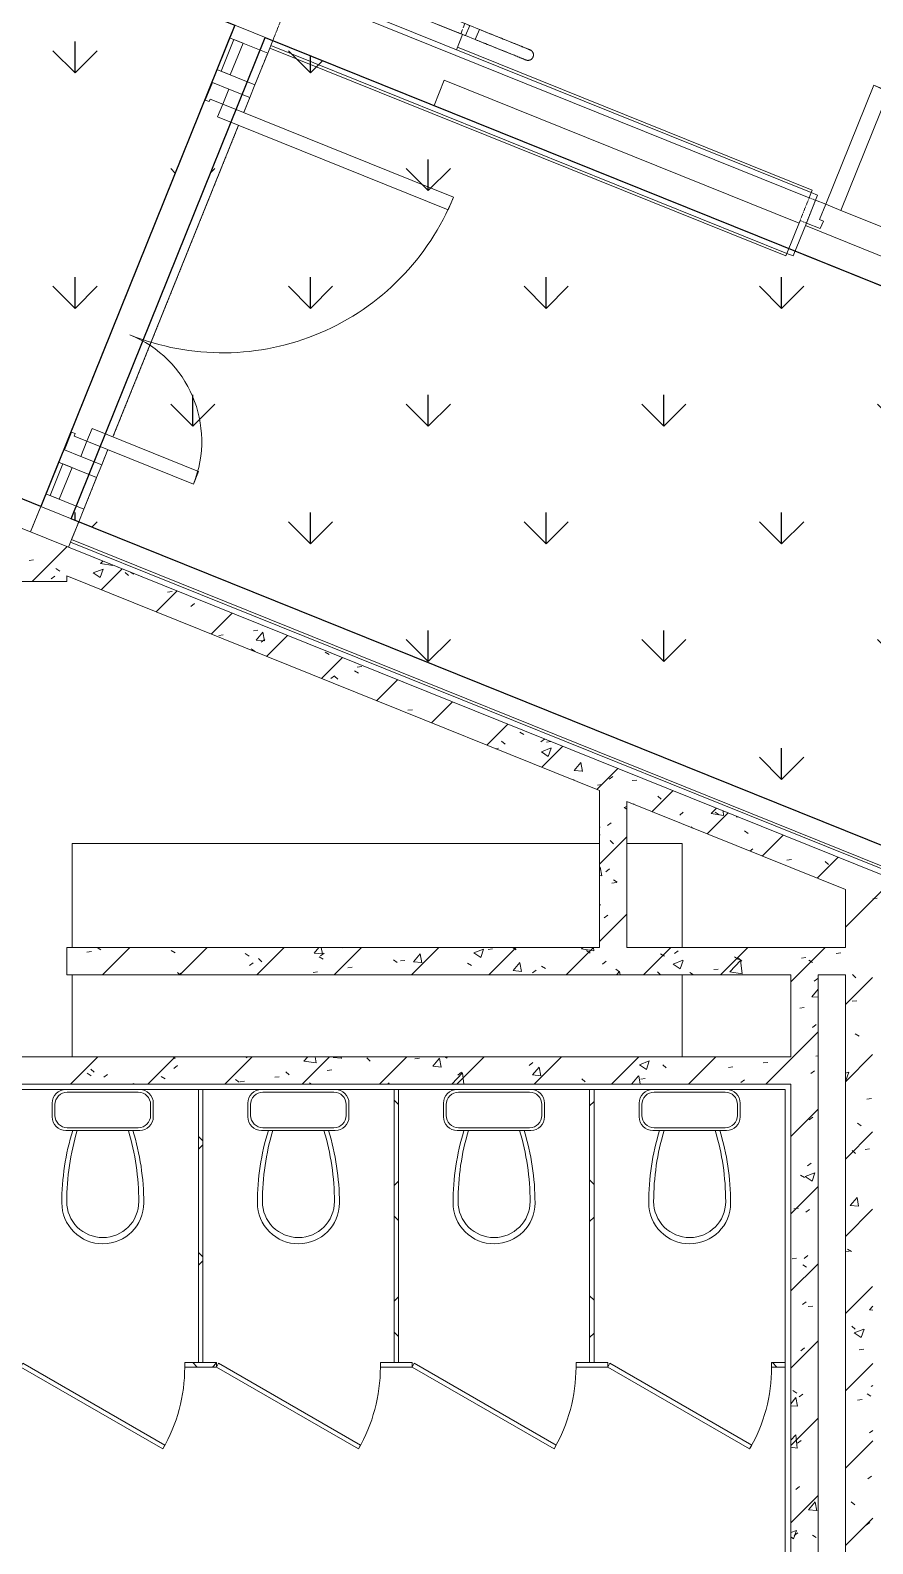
# Model space of a CAD drawing. Header units: millimetres. Extents: x -584918 to 2941280, y 3000189 to 4229862.
# Drawn here: x -423689 to -420606, y 3852427 to 3857967 of the extents above; entities that cross this region are included whole.
import ezdxf

# ---------------------------------------------------------------- set-up
doc = ezdxf.new("R2010")
doc.units = ezdxf.units.MM
doc.linetypes.add('ASVP_Невидимые', pattern=[5, 3, -2])
doc.linetypes.add('ASVP_Штриховая_ш3 п1_5', pattern=[4.5, 3, -1.5])
for name, color, linetype, lineweight in [('Витраж', 7, 'Continuous', 0), ('Двери', 7, 'Continuous', 0), ('Лестницы', 7, 'Continuous', 0), ('Линии разделители', 7, 'ASVP_Штриховая_ш3 п1_5', 0), ('Обобщенные модели', 7, 'Continuous', 0), ('Ограждение', 7, 'Continuous', 0), ('Панели витража', 7, 'Continuous', 0), ('Перекрытие', 7, 'Continuous', 0), ('Сантехника', 7, 'Continuous', 0), ('Стены внутренние', 7, 'Continuous', 0), ('Стены наружные', 7, 'Continuous', 0), ('Стены несущие', 7, 'Continuous', 0), ('Стены отделка', 7, 'Continuous', 0), ('Стены перегородки', 7, 'Continuous', 0), ('экспертиза условные обозначения', 1, 'Continuous', 0)]:
    doc.layers.add(name, color=color, linetype=linetype, lineweight=lineweight)
pattern_1 = [(45, (-445536.98, 3844560.27), (-141.4214, 141.4214), [])]
pattern_2 = [(50, (-445536.98, 3844560.27), (364.368, -31.8783), [38.1, -419.1]), (355, (-445536.98, 3844560.27), (-70.486, 382.1133), [30.48, -335.28]), (100.451, (-445506.6, 3844557.6), (293.885, 350.2334), [32.38, -356.18]), (46.184, (-445537, 3844661.87), (542.1585, -84.086), [57.15, -628.65]), (96.636, (-445491.8, 3844654.86), (474.805, 494.855), [48.57, -534.27]), (351.184, (-445537, 3844661.87), (474.81, 494.85), [45.72, -502.92]), (21, (-445486.18, 3844636.47), (303.2285, -204.5305), [38.1, -419.1]), (326, (-445486.18, 3844636.47), (123.604, 368.376), [30.48, -335.28]), (71.451, (-445460.9, 3844619.42), (426.834, 163.8427), [32.38, -356.18]), (37.5, (-445536.98, 3844560.27), (6.17665, 169.11015), [16.764, -314.452, 16.764, -323.596, -336.55]), (37.5, (-445536.98, 3844560.27), (6.17665, 169.11015), [-671.576, 16.764, -319.786]), (7.5, (-445536.98, 3844560.27), (133.6389, 200.3615), [16.764, -177.292, 16.764, -306.832, -128.27]), (7.5, (-445536.98, 3844560.27), (133.6389, 200.3615), [-517.652, 16.764, -111.506]), (327.5, (-445650.27, 3844560.27), (271.1818, -11.45836), [16.764, -110.236, 16.764, -379.476, -525.78]), (327.5, (-445650.27, 3844560.27), (271.1818, -11.45836), [-523.24, 16.764, -509.016]), (317.5, (-445701.07, 3844560.27), (296.2585, 50.8528), [16.764, -148.336, 16.764, -246.38, -373.38]), (317.5, (-445701.07, 3844560.27), (296.2585, 50.8528), [-428.244, 16.764, -356.616])]
pattern_3 = [(45, (-445536.98, 3844560.27), (-212.132, 212.132), []), (135, (-445536.98, 3844560.27), (-212.132, -212.132), [])]
pattern_4 = [(90, (-445940.84, 3599179.46), (-431.0523, 431.0523), [114.3, -747.8046]), (45, (-445940.84, 3599179.46), (-431.0523, 431.0523), [114.3, -495.3]), (135, (-445940.84, 3599179.46), (-431.0523, -431.0523), [114.3, -495.3])]

# ---------------------------------------------------------------- blocks, each defined once
blk = doc.blocks.new('ASVP_ДверьПротивопожарнаяСтальная_2 полотна - EI30 1370х2000h_полотна_ О Л _1250 в свету_-7420221-АР Этаж 02')
at = {"layer": 'Двери', "lineweight": 18}
for p, q in [((685, 1000), (625, 1000)), ((625, 1000), (625, 100)), ((685, 100), (685, 1000)), ((-685, 570), (-625, 570)), ((-685, 100), (-685, 570)), ((-625, 570), (-625, 100)), ((-725, 100), (-685, 100)), ((-725, 10), (-725, 100)), ((-625, 100), (-685, 100)), ((-685, 100), (-685, 40)), ((625, 100), (685, 100)), ((725, 100), (685, 100)), ((685, 100), (685, 40)), ((725, 10), (725, 100)), ((-670, 10), (-725, 10)), ((-685, 40), (-670, 40)), ((-670, 40), (-670, 10)), ((685, 40), (670, 40)), ((670, 40), (670, 10)), ((670, 10), (725, 10))]:
    blk.add_line(p, q, dxfattribs=at)
at = {"layer": 'Двери', "linetype": 'ASVP_Невидимые', "lineweight": 18}
for p, q in [((-750, 100), (-725, 100)), ((-750, 10), (-750, 100)), ((-725, 100), (-725, 10)), ((750, 100), (725, 100)), ((725, 100), (725, 10)), ((750, 10), (750, 100)), ((-725, 10), (-750, 10)), ((725, 10), (750, 10))]:
    blk.add_line(p, q, dxfattribs=at)
at = {"layer": 'Двери'}
for centre, radius, start, end in [((685, 100), 900, 90, 180), ((-685, 100), 470, 360, 90)]:
    blk.add_arc(centre, radius, start, end, dxfattribs=at)
blk = doc.blocks.new('Системная панель - Cтеклопакет Двухкамерный_36 мм-6338300-АР Этаж 02')
at = {"layer": 'Панели витража', "lineweight": 18}
for p, q in [((62.5, 18), (-62.5, 18)), ((-62.5, 18), (-62.5, -18)), ((62.5, -18), (62.5, 18)), ((-62.5, -18), (62.5, -18))]:
    blk.add_line(p, q, dxfattribs=at)
blk = doc.blocks.new('Прямоугольный импост - 50х150 мм-6338301-АР Этаж 02')
at = {"layer": 'Витраж', "lineweight": 18}
for p, q in [((-50, 115), (0, 115)), ((-50, -35), (-50, 115)), ((0, 115), (0, -35)), ((0, -35), (-50, -35))]:
    blk.add_line(p, q, dxfattribs=at)
blk = doc.blocks.new('ASVP_ДверьАлюминиеваяВитражная_2 полотна - Остекленная Внутренняя-6432274-АР Этаж 02')
at = {"layer": 'Двери', "lineweight": 18}
for p, q in [((-665, 942.5), (-615, 942.5)), ((-665, 32.5), (-665, 942.5)), ((-615, 942.5), (-615, 32.5)), ((665, 452.5), (615, 452.5)), ((615, 452.5), (615, 32.5)), ((665, 32.5), (665, 452.5)), ((-725, 32.5), (-665, 32.5)), ((-725, -32.5), (-725, 32.5)), ((-615, 32.5), (-665, 32.5)), ((-665, 32.5), (-665, -17.5)), ((615, 32.5), (665, 32.5)), ((725, 32.5), (665, 32.5)), ((665, 32.5), (665, -17.5)), ((725, -32.5), (725, 32.5)), ((-655, -32.5), (-725, -32.5)), ((-665, -17.5), (-655, -17.5)), ((-655, -17.5), (-655, -32.5)), ((665, -17.5), (655, -17.5)), ((655, -17.5), (655, -32.5)), ((655, -32.5), (725, -32.5))]:
    blk.add_line(p, q, dxfattribs=at)
at = {"layer": 'Двери'}
for centre, radius, start, end in [((-665, 32.5), 910, 360, 90), ((665, 32.5), 420, 90, 180)]:
    blk.add_arc(centre, radius, start, end, dxfattribs=at)
blk = doc.blocks.new('Прямоугольный импост - 50х150 мм-V16-АР Этаж 02')
at = {"layer": 'Витраж', "lineweight": 18}
for p, q in [((-25, 115), (25, 115)), ((-25, -35), (-25, 115)), ((25, 115), (25, 33)), ((25, -35), (-25, -35)), ((25, -32.5), (25, -35))]:
    blk.add_line(p, q, dxfattribs=at)
blk = doc.blocks.new('Прямоугольный импост - 50х150 мм-V15-АР Этаж 02')
at = {"layer": 'Витраж', "lineweight": 18}
for p, q in [((-25, 115), (25, 115)), ((-25, 32.5), (-25, 115)), ((25, 115), (25, -35)), ((-25, -35), (-25, -32.5)), ((25, -35), (-25, -35))]:
    blk.add_line(p, q, dxfattribs=at)
blk = doc.blocks.new('Прямоугольный импост - 50х150 мм-6338307-АР Этаж 02')
at = {"layer": 'Витраж', "lineweight": 18}
for p, q in [((0, 115), (-50, 115)), ((-50, 115), (-50, -35)), ((0, -35), (0, 115)), ((-50, -35), (0, -35))]:
    blk.add_line(p, q, dxfattribs=at)
blk = doc.blocks.new('ASVP_ОТКОС_Оштукатуривание дверного откоса - Оштукатуривание дверного откоса-5741163-АР Этаж 02')
at = {"layer": 'Обобщенные модели'}
for p, q in [((-750, 130), (-750, 0)), ((-725, 0), (-725, 130)), ((725, 130), (725, 0)), ((750, 0), (750, 130)), ((-750, 0), (-725, 0)), ((725, 0), (750, 0))]:
    blk.add_line(p, q, dxfattribs=at)
blk = doc.blocks.new('ASVP_ОТКОС_Оштукатуривание дверного откоса - Оштукатуривание дверного откоса-5741164-АР Этаж 02')
at = {"layer": 'Обобщенные модели'}
for p, q in [((-750, 20), (-750, 0)), ((-725, 0), (-725, 20)), ((725, 20), (725, 0)), ((725, 0), (750, 0)), ((750, 0), (750, 20)), ((-750, 0), (-725, 0))]:
    blk.add_line(p, q, dxfattribs=at)
blk = doc.blocks.new('Тип перил - Перила_Внутренний_-6862842-АР Этаж 02')
at = {"layer": 'Ограждение'}
for p, q in [((23426.8, 13436), (22754.1, 13707)), ((22739.2, 13669.9), (23411.8, 13398.9)), ((23491.2, 13410), (23455.8, 13424.3)), ((23440.8, 13387.2), (23476.3, 13372.9)), ((23484.6, 13393.6), (23482.9, 13389.3))]:
    blk.add_line(p, q, dxfattribs=at)
at = {"layer": 'Ограждение', "flags": 128}
for points in [[(22785.9, 13668.5), (22788.1, 13671.8), (22788.8, 13675.7)], [(23426.8, 13436), (23429.1, 13435), (23431.5, 13434), (23433.9, 13433.1), (23436.4, 13432.1), (23438.9, 13431.1), (23441.4, 13430.1), (23443.9, 13429), (23446.5, 13428), (23449.1, 13427), (23451.7, 13425.9), (23454.3, 13424.9), (23455.8, 13424.3)], [(23440.8, 13387.2), (23438.2, 13388.2), (23435.7, 13389.2), (23433.1, 13390.3), (23430.5, 13391.3), (23427.9, 13392.3), (23425.4, 13393.4), (23422.9, 13394.4), (23420.4, 13395.4), (23418, 13396.4), (23415.6, 13397.3), (23413.2, 13398.3), (23411.8, 13398.9)]]:
    blk.add_lwpolyline(points, dxfattribs=at)
blk = doc.blocks.new('Тип перил - Дуга D40_расстояние между поручнями 400-V28-АР Этаж 02')
at = {"layer": 'Ограждение'}
for p, q in [((0, 0), (0, 2.3)), ((0, -2.3), (0, 0))]:
    blk.add_line(p, q, dxfattribs=at)
at = {"layer": 'Ограждение', "flags": 128}
for points in [[(0, 20), (8, 20), (16, 20), (23.9, 20), (31.9, 20), (39.7, 20), (47.5, 20), (55.3, 20), (62.9, 20), (70.5, 20), (77.9, 20), (85.2, 20), (92.4, 20), (99.4, 20), (106.2, 20), (112.9, 20), (119.4, 20), (125.8, 20), (131.9, 20), (137.8, 20), (143.5, 20), (148.9, 20), (154.1, 20), (159.1, 20), (163.8, 20), (168.3, 20), (172.5, 20), (176.4, 20), (180, 20), (183.4, 20), (186.4, 20), (189.2, 20), (191.6, 20), (193.7, 20), (195.6, 20), (197.1, 20), (198.3, 20), (199.2, 20), (199.7, 20), (200, 20), (200, 20)], [(200, 20), (199.8, 20), (199.4, 20), (198.6, 20), (197.4, 20), (196, 20), (194.3, 20), (192.2, 20), (189.8, 20), (187.2, 20), (184.2, 20), (181, 20), (177.4, 20), (173.6, 20), (169.5, 20), (165.1, 20), (160.4, 20), (155.5, 20), (150.4, 20), (145, 20), (139.3, 20), (133.5, 20), (127.4, 20), (121.2, 20), (114.7, 20), (108.1, 20), (101.2, 20), (94.3, 20), (87.1, 20), (79.9, 20), (72.5, 20), (65, 20), (57.3, 20), (49.6, 20), (41.8, 20), (34, 20), (26.1, 20), (18.1, 20), (10.2, 20), (2.2, 20), (0, 20)], [(200, 20), (200.8, 20), (201.6, 19.9), (202.4, 19.9), (203.2, 19.7), (204, 19.6), (204.8, 19.4), (205.5, 19.2), (206.3, 19), (207, 18.7), (207.8, 18.4), (208.5, 18.1), (209.2, 17.7), (209.9, 17.4), (210.6, 16.9), (211.3, 16.5), (211.9, 16), (212.6, 15.6), (213.2, 15), (213.8, 14.5), (214.3, 13.9), (214.9, 13.3), (215.4, 12.7), (215.9, 12.1), (216.4, 11.5), (216.8, 10.8), (217.2, 10.1), (217.6, 9.4), (218, 8.7), (218.3, 8), (218.6, 7.2), (218.9, 6.5), (219.2, 5.7), (219.4, 5), (219.6, 4.2), (219.7, 3.4), (219.8, 2.6), (219.9, 1.8), (220, 1), (220, 0.2), (220, 0)], [(220, 0), (220, -0.8), (219.9, -1.6), (219.9, -2.4), (219.7, -3.2), (219.6, -4), (219.4, -4.8), (219.2, -5.5), (219, -6.3), (218.7, -7), (218.4, -7.8), (218.1, -8.5), (217.7, -9.2), (217.4, -9.9), (216.9, -10.6), (216.5, -11.3), (216, -11.9), (215.6, -12.6), (215, -13.2), (214.5, -13.8), (213.9, -14.3), (213.3, -14.9), (212.7, -15.4), (212.1, -15.9), (211.5, -16.4), (210.8, -16.8), (210.1, -17.2), (209.4, -17.6), (208.7, -18), (208, -18.3), (207.2, -18.6), (206.5, -18.9), (205.7, -19.2), (205, -19.4), (204.2, -19.6), (203.4, -19.7), (202.6, -19.8), (201.8, -19.9), (201, -20), (200.2, -20), (200, -20)], [(0, -20), (8, -20), (16, -20), (23.9, -20), (31.9, -20), (39.7, -20), (47.5, -20), (55.3, -20), (62.9, -20), (70.5, -20), (77.9, -20), (85.2, -20), (92.4, -20), (99.4, -20), (106.2, -20), (112.9, -20), (119.4, -20), (125.8, -20), (131.9, -20), (137.8, -20), (143.5, -20), (148.9, -20), (154.1, -20), (159.1, -20), (163.8, -20), (168.3, -20), (172.5, -20), (176.4, -20), (180, -20), (183.4, -20), (186.4, -20), (189.2, -20), (191.6, -20), (193.7, -20), (195.6, -20), (197.1, -20), (198.3, -20), (199.2, -20), (199.7, -20), (200, -20), (200, -20)], [(200, -20), (199.8, -20), (199.4, -20), (198.6, -20), (197.4, -20), (196, -20), (194.3, -20), (192.2, -20), (189.8, -20), (187.2, -20), (184.2, -20), (181, -20), (177.4, -20), (173.6, -20), (169.5, -20), (165.1, -20), (160.4, -20), (155.5, -20), (150.4, -20), (145, -20), (139.3, -20), (133.5, -20), (127.4, -20), (121.2, -20), (114.7, -20), (108.1, -20), (101.2, -20), (94.3, -20), (87.1, -20), (79.9, -20), (72.5, -20), (65, -20), (57.3, -20), (49.6, -20), (41.8, -20), (34, -20), (26.1, -20), (18.1, -20), (10.2, -20), (2.2, -20), (0, -20)]]:
    blk.add_lwpolyline(points, dxfattribs=at)
blk = doc.blocks.new('Тип перил - Перила_Внутренний_-V42-АР Этаж 02')
at = {"layer": 'Ограждение'}
for p, q in [((21512.9, 14207.2), (21515.3, 14163.1)), ((23435.1, 13432.6), (21512.9, 14207.2)), ((23420.1, 13395.5), (21515.3, 14163.1)), ((23423, 13394.3), (23429.3, 13409.9)), ((23423, 13394.3), (23429.3, 13409.9)), ((23431.7, 13415.9), (23438, 13431.4)), ((23431.7, 13415.9), (23438, 13431.4)), ((23438, 13431.4), (23435.1, 13432.6)), ((23455.8, 13424.3), (23438, 13431.4)), ((23440.8, 13387.2), (23455.8, 13424.3)), ((23440.8, 13387.2), (23455.8, 13424.3)), ((23491.2, 13410), (23455.8, 13424.3)), ((23476.3, 13372.9), (23491.2, 13410)), ((23423, 13394.3), (23420.1, 13395.5)), ((23440.8, 13387.2), (23423, 13394.3)), ((23476.3, 13372.9), (23440.8, 13387.2))]:
    blk.add_line(p, q, dxfattribs=at)
blk = doc.blocks.new('ASVP_2D_Унитаз_Слив - Унитаз детский-7543592-АР Этаж 02')
at = {"layer": 'Сантехника'}
for p, q in [((-244.1, 160), (25.9, 160)), ((20.9, 150), (-239.1, 150)), ((-294.1, 60), (-294.1, 110)), ((-284.1, 105), (-284.1, 65)), ((65.9, 65), (65.9, 105)), ((75.9, 110), (75.9, 60)), ((-239.1, 20), (20.9, 20))]:
    blk.add_line(p, q, dxfattribs=at)
for centre, radius, start, end in [((-109.1, 425), 150, 90.0996, 180), ((-109.1, 425), 150, 0, 90.0996), ((-109.1, 420.1), 131.9, 90, 180), ((-109.1, 420.1), 131.9, 360, 90), ((638.7, 425), 897.8, 180, 197.1672), ((661.9, 420.1), 902.8, 180, 196.7435), ((-880.1, 420.1), 902.8, 343.2565, 360), ((-856.9, 425), 897.8, 342.8328, 0), ((-244.1, 110), 50, 90, 180), ((-239.1, 105), 45, 90, 180), ((20.9, 105), 45, 0, 90), ((25.9, 110), 50, 0, 90), ((-244.1, 60), 50, 180, 270), ((-239.1, 65), 45, 180, 270), ((20.9, 65), 45, 270, 0), ((25.9, 60), 50, 270, 0)]:
    blk.add_arc(centre, radius, start, end, dxfattribs=at)
blk = doc.blocks.new('Д_Эскиз_1П - Дверь_в_трансформируемой_перегородке-7567258-АР Этаж 02')
at = {"layer": 'Двери'}
for p, q in [((-292, 5.9), (-300, -8)), ((227.6, -294.1), (-292, 5.9)), ((-300, -8), (219.6, -308)), ((219.6, -308), (227.6, -294.1))]:
    blk.add_line(p, q, dxfattribs=at)
blk.add_arc((-300, -8), 600, 330, 360, dxfattribs=at)

msp = doc.modelspace()

# ---------------------------------------------------------------- hatches: boundary and pattern name
at = {"layer": 'Стены внутренние'}
h = msp.add_hatch(dxfattribs=at)
h.set_pattern_fill('FP_1', color=256, style=0, pattern_type=2)
h.set_pattern_definition(pattern_1)
h.paths.add_polyline_path([(-419856.082, 3854478.724), (-419856.082, 3854586.538), (-425063.617, 3856685.097), (-425100.995, 3856592.345), (-420023.622, 3854546.24)])
h = msp.add_hatch(dxfattribs=at)
h.set_pattern_fill('FP_2', color=256, style=0, pattern_type=2)
h.set_pattern_definition(pattern_2)
h.paths.add_polyline_path([(-419856.082, 3854478.724), (-419856.082, 3854586.538), (-425063.617, 3856685.097), (-425100.995, 3856592.345), (-420023.622, 3854546.24)])
h = msp.add_hatch(dxfattribs=at)
h.set_pattern_fill('FP_1', color=256, style=0, pattern_type=2)
h.set_pattern_definition(pattern_1)
h.paths.add_polyline_path([(-423713.33, 3855949.619), (-423556.082, 3855949.619), (-423556.082, 3855969.769), (-423756.082, 3856050.366), (-423756.082, 3855949.619)])
h = msp.add_hatch(dxfattribs=at)
h.set_pattern_fill('FP_2', color=256, style=0, pattern_type=2)
h.set_pattern_definition(pattern_2)
h.paths.add_polyline_path([(-423713.33, 3855949.619), (-423556.082, 3855949.619), (-423556.082, 3855969.769), (-423756.082, 3856050.366), (-423756.082, 3855949.619)])
h = msp.add_hatch(dxfattribs=at)
h.set_pattern_fill('FP_1', color=256, style=0, pattern_type=2)
h.set_pattern_definition(pattern_1)
h.paths.add_polyline_path([(-421506.082, 3854609.598), (-421506.082, 3855143.649), (-421606.082, 3855183.948), (-421606.082, 3854609.598), (-421572.27, 3854609.598)])
h = msp.add_hatch(dxfattribs=at)
h.set_pattern_fill('FP_2', color=256, style=0, pattern_type=2)
h.set_pattern_definition(pattern_2)
h.paths.add_polyline_path([(-421506.082, 3854609.598), (-421506.082, 3855143.649), (-421606.082, 3855183.948), (-421606.082, 3854609.598), (-421572.27, 3854609.598)])
h = msp.add_hatch(dxfattribs=at)
h.set_pattern_fill('FP_1', color=256, style=0, pattern_type=2)
h.set_pattern_definition(pattern_1)
h.paths.add_polyline_path([(-420606.082, 3850209.598), (-420606.394, 3854781.088), (-420706.082, 3854821.261), (-420706.082, 3850209.598)])
h = msp.add_hatch(dxfattribs=at)
h.set_pattern_fill('FP_2', color=256, style=0, pattern_type=2)
h.set_pattern_definition(pattern_2)
h.paths.add_polyline_path([(-420606.082, 3850209.598), (-420606.394, 3854781.088), (-420706.082, 3854821.261), (-420706.082, 3850209.598)])
h = msp.add_hatch(dxfattribs=at)
h.set_pattern_fill('FP_1', color=256, style=0, pattern_type=2)
h.set_pattern_definition(pattern_1)
h.paths.add_polyline_path([(-420906.082, 3854509.598), (-420706.082, 3854509.598), (-420706.082, 3854609.598), (-423556.082, 3854609.598), (-423556.082, 3854509.598), (-421089.332, 3854509.598)])
h = msp.add_hatch(dxfattribs=at)
h.set_pattern_fill('FP_2', color=256, style=0, pattern_type=2)
h.set_pattern_definition(pattern_2)
h.paths.add_polyline_path([(-420906.082, 3854509.598), (-420706.082, 3854509.598), (-420706.082, 3854609.598), (-423556.082, 3854609.598), (-423556.082, 3854509.598), (-421089.332, 3854509.598)])
h = msp.add_hatch(dxfattribs=at)
h.set_pattern_fill('FP_1', color=256, style=0, pattern_type=2)
h.set_pattern_definition(pattern_1)
h.paths.add_polyline_path([(-420906.082, 3850209.598), (-420806.082, 3850209.598), (-420806.082, 3854509.598), (-420906.082, 3854509.598), (-420906.082, 3851669.317)])
h = msp.add_hatch(dxfattribs=at)
h.set_pattern_fill('FP_2', color=256, style=0, pattern_type=2)
h.set_pattern_definition(pattern_2)
h.paths.add_polyline_path([(-420906.082, 3850209.598), (-420806.082, 3850209.598), (-420806.082, 3854509.598), (-420906.082, 3854509.598), (-420906.082, 3851669.317)])
h = msp.add_hatch(dxfattribs=at)
h.set_pattern_fill('FP_1', color=256, style=0, pattern_type=2)
h.set_pattern_definition(pattern_1)
h.paths.add_polyline_path([(-421089.332, 3854109.598), (-420906.082, 3854109.598), (-420906.082, 3854209.598), (-426206.082, 3854209.598), (-426206.082, 3854109.598), (-421303.854, 3854109.598)])
h = msp.add_hatch(dxfattribs=at)
h.set_pattern_fill('FP_2', color=256, style=0, pattern_type=2)
h.set_pattern_definition(pattern_2)
h.paths.add_polyline_path([(-421089.332, 3854109.598), (-420906.082, 3854109.598), (-420906.082, 3854209.598), (-426206.082, 3854209.598), (-426206.082, 3854109.598), (-421303.854, 3854109.598)])
at = {"layer": 'Стены наружные'}
h = msp.add_hatch(dxfattribs=at)
h.set_pattern_fill('FP_14', color=256, style=0, pattern_type=2)
h.set_pattern_definition(pattern_3)
h.paths.add_polyline_path([(-423074.082, 3853089.598), (-423058.082, 3853089.598), (-423058.082, 3854089.598), (-423074.082, 3854089.598), (-423074.082, 3853894.284)])
h = msp.add_hatch(dxfattribs=at)
h.set_pattern_fill('FP_14', color=256, style=0, pattern_type=2)
h.set_pattern_definition(pattern_3)
h.paths.add_polyline_path([(-422358.082, 3853089.598), (-422342.082, 3853089.598), (-422342.082, 3854089.598), (-422358.082, 3854089.598), (-422358.082, 3853894.284)])
h = msp.add_hatch(dxfattribs=at)
h.set_pattern_fill('FP_14', color=256, style=0, pattern_type=2)
h.set_pattern_definition(pattern_3)
h.paths.add_polyline_path([(-421642.082, 3853089.598), (-421626.082, 3853089.598), (-421626.082, 3854089.598), (-421642.082, 3854089.598), (-421642.082, 3853894.284)])
h = msp.add_hatch(dxfattribs=at)
h.set_pattern_fill('FP_14', color=256, style=0, pattern_type=2)
h.set_pattern_definition(pattern_3)
h.paths.add_polyline_path([(-421626.082, 3853073.598), (-421576.082, 3853073.598), (-421576.082, 3853089.598), (-421692.082, 3853089.598), (-421692.082, 3853073.598), (-421642.082, 3853073.598)])
h.paths.add_polyline_path([(-420926.082, 3853073.598), (-420926.082, 3853089.598), (-420976.082, 3853089.598), (-420976.082, 3853073.598), (-420947.548, 3853073.598)])
h.paths.add_polyline_path([(-422292.082, 3853073.598), (-422292.082, 3853089.598), (-422408.082, 3853089.598), (-422408.082, 3853073.598), (-422342.082, 3853073.598)])
h.paths.add_polyline_path([(-424440.082, 3853073.598), (-424440.082, 3853089.598), (-424490.082, 3853089.598), (-424490.082, 3853073.598), (-424469.896, 3853073.598)])
h.paths.add_polyline_path([(-423724.082, 3853073.598), (-423724.082, 3853089.598), (-423840.082, 3853089.598), (-423840.082, 3853073.598), (-423774.082, 3853073.598)])
h.paths.add_polyline_path([(-423008.082, 3853073.598), (-423008.082, 3853089.598), (-423124.082, 3853089.598), (-423124.082, 3853073.598), (-423058.082, 3853073.598)])
at = {"layer": 'экспертиза условные обозначения', "lineweight": -3}
h = msp.add_hatch(dxfattribs=at)
h.set_pattern_fill('GRASS', color=3, scale=24)
h.set_pattern_definition(pattern_4)
edge = h.paths.add_edge_path()
edge.add_line((-433138.536, 3859960.732), (-432427.047, 3861812.531))
edge.add_line((-432427.047, 3861812.531), (-429058.768, 3860419.029))
edge.add_line((-429058.768, 3860419.029), (-427713.174, 3863758.097))
edge.add_line((-427713.174, 3863758.097), (-426192.043, 3863145.104))
edge.add_line((-426192.043, 3863145.104), (-427537.637, 3859806.036))
edge.add_line((-427537.637, 3859806.036), (-422940.993, 3857986.002))
edge.add_line((-422940.993, 3857986.002), (-423651.168, 3856223.716))
edge.add_line((-423651.168, 3856223.716), (-424966.386, 3856759.12))
edge.add_arc((-425393.138, 3855731.152), 1113.03, 67.454624, 179.289161)
edge.add_line((-426506.082, 3855744.96), (-426506.082, 3853909.598))
edge.add_line((-426506.082, 3853909.598), (-429406.082, 3853909.598))
edge.add_line((-429406.082, 3853909.598), (-429406.082, 3858542.86))
edge.add_line((-429406.082, 3858542.86), (-433138.536, 3859960.732))
h = msp.add_hatch(dxfattribs=at)
h.set_pattern_fill('GRASS', color=3, scale=24)
h.set_pattern_definition(pattern_4)
h.paths.add_polyline_path([(-423539.866, 3856178.862), (-422829.691, 3857941.148), (-416306.082, 3855312.232), (-416306.082, 3853209.598), (-419706.082, 3853229.598), (-419706.082, 3854633.905)])

# ---------------------------------------------------------------- linework, layer by layer
at = {"layer": 'Лестницы'}
for p, q in [((-422129.51, 3857896.178), (-422107.083, 3857951.829)), ((-422129.51, 3857896.178), (-422107.083, 3857951.829)), ((-420722.519, 3857307.619), (-419563.12, 3856840.398))]:
    msp.add_line(p, q, dxfattribs=at)
at = {"layer": 'Линии разделители'}
for p, q in [((-422764.487, 3858022.687), (-422801.865, 3857929.935)), ((-423006.404, 3857823.686), (-422959.682, 3857939.626)), ((-422820.554, 3857883.559), (-422867.276, 3857767.619)), ((-423567.068, 3856432.407), (-423025.093, 3857777.31)), ((-422885.965, 3857721.243), (-422908.391, 3857665.592)), ((-422927.08, 3857619.216), (-423386.825, 3856478.368)), ((-423405.514, 3856431.992), (-423427.94, 3856376.341)), ((-423632.479, 3856270.092), (-423585.757, 3856386.031)), ((-423446.629, 3856329.965), (-423493.351, 3856214.025)), ((-423688.545, 3856130.964), (-423651.168, 3856223.716)), ((-423512.04, 3856167.649), (-423538.204, 3856102.723))]:
    msp.add_line(p, q, dxfattribs=at)
at = {"layer": 'Перекрытие'}
for p, q in [((-423006.404, 3857823.686), (-422959.682, 3857939.626)), ((-422820.554, 3857883.559), (-422867.276, 3857767.619)), ((-423567.068, 3856432.407), (-423025.093, 3857777.31)), ((-422174.363, 3857784.876), (-422211.741, 3857692.124)), ((-420875.837, 3857261.589), (-422174.363, 3857784.876)), ((-422885.965, 3857721.243), (-422908.391, 3857665.592)), ((-422927.08, 3857619.216), (-423386.825, 3856478.368)), ((-419507.746, 3856710.269), (-420852.649, 3857252.244)), ((-419545.124, 3856617.517), (-420890.026, 3857159.493)), ((-423405.514, 3856431.992), (-423427.94, 3856376.341)), ((-423632.479, 3856270.092), (-423585.757, 3856386.031)), ((-423446.629, 3856329.965), (-423493.351, 3856214.025)), ((-423688.545, 3856130.964), (-423651.168, 3856223.716)), ((-423512.04, 3856167.649), (-423538.204, 3856102.723)), ((-421606.082, 3854989.598), (-423536.082, 3854989.598)), ((-423536.082, 3854989.598), (-423536.082, 3854609.598)), ((-421303.854, 3854989.598), (-421506.082, 3854989.598)), ((-421303.854, 3854609.598), (-421303.854, 3854989.598)), ((-423536.082, 3854509.598), (-423536.082, 3854209.598)), ((-421303.854, 3854209.598), (-421303.854, 3854509.598))]:
    msp.add_line(p, q, dxfattribs=at)
at = {"layer": 'Стены внутренние'}
for p, q in [((-420924.427, 3857141.011), (-422813.078, 3857902.11)), ((-422125.772, 3857905.453), (-420827.246, 3857382.166)), ((-420827.246, 3857382.166), (-420830.983, 3857372.891)), ((-420924.427, 3857141.011), (-420920.69, 3857150.287)), ((-423538.204, 3856102.723), (-423541.942, 3856093.448)), ((-423538.204, 3856102.723), (-419726.082, 3854566.495))]:
    msp.add_line(p, q, dxfattribs=at)
at = {"layer": 'Стены несущие'}
for p, q in [((-419756.082, 3854546.24), (-425063.617, 3856685.097)), ((-423756.082, 3855949.619), (-423556.082, 3855949.619)), ((-423556.082, 3855969.769), (-421606.082, 3855183.948)), ((-423556.082, 3855949.619), (-423556.082, 3855969.769)), ((-421606.082, 3855183.948), (-421606.082, 3854609.598)), ((-421506.082, 3855143.649), (-420706.082, 3854821.261)), ((-421506.082, 3854609.598), (-421506.082, 3855143.649)), ((-420706.082, 3854821.261), (-420706.082, 3854609.598)), ((-421606.082, 3854609.598), (-423556.082, 3854609.598)), ((-423556.082, 3854609.598), (-423556.082, 3854509.598)), ((-420706.082, 3854609.598), (-421506.082, 3854609.598)), ((-423556.082, 3854509.598), (-420906.082, 3854509.598)), ((-420906.082, 3854509.598), (-420906.082, 3854209.598)), ((-420806.082, 3854509.598), (-420706.082, 3854509.598)), ((-420806.082, 3850209.598), (-420806.082, 3854509.598)), ((-420706.082, 3854509.598), (-420706.082, 3850209.598)), ((-420906.082, 3854209.598), (-426206.082, 3854209.598)), ((-426206.082, 3854109.598), (-420906.082, 3854109.598)), ((-420906.082, 3854109.598), (-420906.082, 3850209.598))]:
    msp.add_line(p, q, dxfattribs=at)
at = {"layer": 'Стены отделка'}
for p, q in [((-427219.789, 3859925.922), (-420838.459, 3857354.341)), ((-420830.983, 3857372.891), (-427212.313, 3859944.472)), ((-422801.865, 3857929.935), (-422809.341, 3857911.385)), ((-420913.214, 3857168.837), (-422801.865, 3857929.935)), ((-422809.341, 3857911.385), (-420920.69, 3857150.287)), ((-420838.459, 3857354.341), (-420830.983, 3857372.891)), ((-420920.69, 3857150.287), (-420913.214, 3857168.837)), ((-423541.942, 3856093.448), (-423549.418, 3856074.897)), ((-419736.082, 3854559.743), (-423541.942, 3856093.448)), ((-423549.418, 3856074.897), (-419756.082, 3854546.24)), ((-426186.082, 3854089.598), (-420926.082, 3854089.598)), ((-420926.082, 3854089.598), (-420926.082, 3850229.598))]:
    msp.add_line(p, q, dxfattribs=at)
at = {"layer": 'Стены перегородки'}
for p, q in [((-423074.082, 3854089.598), (-423074.082, 3853089.598)), ((-423058.082, 3854089.598), (-423074.082, 3854089.598)), ((-423058.082, 3853089.598), (-423058.082, 3854089.598)), ((-422358.082, 3854089.598), (-422358.082, 3853089.598)), ((-422342.082, 3854089.598), (-422358.082, 3854089.598)), ((-422342.082, 3853089.598), (-422342.082, 3854089.598)), ((-421642.082, 3854089.598), (-421642.082, 3853089.598)), ((-421626.082, 3854089.598), (-421642.082, 3854089.598)), ((-421626.082, 3853089.598), (-421626.082, 3854089.598)), ((-423008.082, 3853089.598), (-423124.082, 3853089.598)), ((-423124.082, 3853089.598), (-423124.082, 3853073.598)), ((-423124.082, 3853073.598), (-423008.082, 3853073.598)), ((-423008.082, 3853073.598), (-423008.082, 3853089.598)), ((-422292.082, 3853089.598), (-422408.082, 3853089.598)), ((-422408.082, 3853089.598), (-422408.082, 3853073.598)), ((-422408.082, 3853073.598), (-422292.082, 3853073.598)), ((-422292.082, 3853073.598), (-422292.082, 3853089.598)), ((-421576.082, 3853089.598), (-421692.082, 3853089.598)), ((-421692.082, 3853089.598), (-421692.082, 3853073.598)), ((-421692.082, 3853073.598), (-421576.082, 3853073.598)), ((-421576.082, 3853073.598), (-421576.082, 3853089.598)), ((-420926.082, 3853089.598), (-420976.082, 3853089.598)), ((-420976.082, 3853089.598), (-420976.082, 3853073.598)), ((-420976.082, 3853073.598), (-420926.082, 3853073.598)), ((-420926.082, 3853073.598), (-420926.082, 3853089.598))]:
    msp.add_line(p, q, dxfattribs=at)
at = {"layer": 'экспертиза условные обозначения', "color": 3, "lineweight": -3}
msp.add_lwpolyline([(-433138.536, 3859960.732), (-432427.047, 3861812.531), (-429058.768, 3860419.029), (-427713.174, 3863758.097), (-426192.043, 3863145.104), (-427537.637, 3859806.036), (-422940.993, 3857986.002), (-423651.168, 3856223.716), (-424966.386, 3856759.12, 0.53078371), (-426506.082, 3855744.96), (-426506.082, 3853909.598), (-429406.082, 3853909.598), (-429406.082, 3858542.86), (-433138.536, 3859960.732)], format="xyb", dxfattribs=at)
msp.add_lwpolyline([(-423539.866, 3856178.862), (-422829.691, 3857941.148), (-416306.082, 3855312.232), (-416306.082, 3853209.598), (-419706.082, 3853229.598), (-419706.082, 3854633.905), (-423539.866, 3856178.862)], dxfattribs=at)

# ---------------------------------------------------------------- block references
at = {"layer": 'Витраж', "extrusion": (0, 0, -1), "rotation": 111.9486990835425}
for name, p in [('Прямоугольный импост - 50х150 мм-6338301-АР Этаж 02', (422908.53, 3857972.919)), ('Прямоугольный импост - 50х150 мм-V15-АР Этаж 02', (422983.285, 3857787.416)), ('Прямоугольный импост - 50х150 мм-V16-АР Этаж 02', (423543.949, 3856396.137))]:
    msp.add_blockref(name, p, dxfattribs=at)
at = {"layer": 'Витраж', "rotation": 248.0513009164575}
msp.add_blockref('Прямоугольный импост - 50х150 мм-6338307-АР Этаж 02', (-423618.705, 3856210.633), dxfattribs=at)
at = {"layer": 'Двери'}
for name, p, rotation in [('ASVP_ДверьПротивопожарнаяСтальная_2 полотна - EI30 1370х2000h_полотна_ О Л _1250 в свету_-7420221-АР Этаж 02', (-420180.197, 3856981.257), 338.0513009164578), ('ASVP_ДверьАлюминиеваяВитражная_2 полотна - Остекленная Внутренняя-6432274-АР Этаж 02', (-423263.617, 3857091.776), 248.0513009164575)]:
    msp.add_blockref(name, p, dxfattribs=dict(at, rotation=rotation))
for p in [(-423424.082, 3853081.598), (-422708.082, 3853081.598), (-421992.082, 3853081.598), (-421276.082, 3853081.598)]:
    msp.add_blockref('Д_Эскиз_1П - Дверь_в_трансформируемой_перегородке-7567258-АР Этаж 02', p, dxfattribs=at)
at = {"layer": 'Обобщенные модели'}
for name, p, rotation in [('ASVP_ОТКОС_Оштукатуривание дверного откоса - Оштукатуривание дверного откоса-5741164-АР Этаж 02', (-420135.344, 3857092.559), 158.0513009164576), ('ASVP_ОТКОС_Оштукатуривание дверного откоса - Оштукатуривание дверного откоса-5741163-АР Этаж 02', (-420225.051, 3856869.954), 338.0513009164578)]:
    msp.add_blockref(name, p, dxfattribs=dict(at, rotation=rotation))
at = {"layer": 'Ограждение'}
for name in ['Тип перил - Перила_Внутренний_-V42-АР Этаж 02', 'Тип перил - Перила_Внутренний_-6862842-АР Этаж 02']:
    msp.add_blockref(name, (-445536.981, 3844560.265), dxfattribs=at)
at = {"layer": 'Ограждение', "rotation": 338.0513009164569}
msp.add_blockref('Тип перил - Дуга D40_расстояние между поручнями 400-V28-АР Этаж 02', (-422053.232, 3857951.691), dxfattribs=at)
at = {"layer": 'Панели витража', "rotation": 68.05130091645754}
for p in [(-422950.58, 3857868.573), (-423576.655, 3856314.979)]:
    msp.add_blockref('Системная панель - Cтеклопакет Двухкамерный_36 мм-6338300-АР Этаж 02', p, dxfattribs=at)
at = {"layer": 'Сантехника', "rotation": 180}
for p in [(-423533.157, 3854099.598), (-422817.157, 3854099.598), (-422101.157, 3854099.598), (-421385.157, 3854099.598)]:
    msp.add_blockref('ASVP_2D_Унитаз_Слив - Унитаз детский-7543592-АР Этаж 02', p, dxfattribs=at)

doc.saveas('drawing.dxf')
